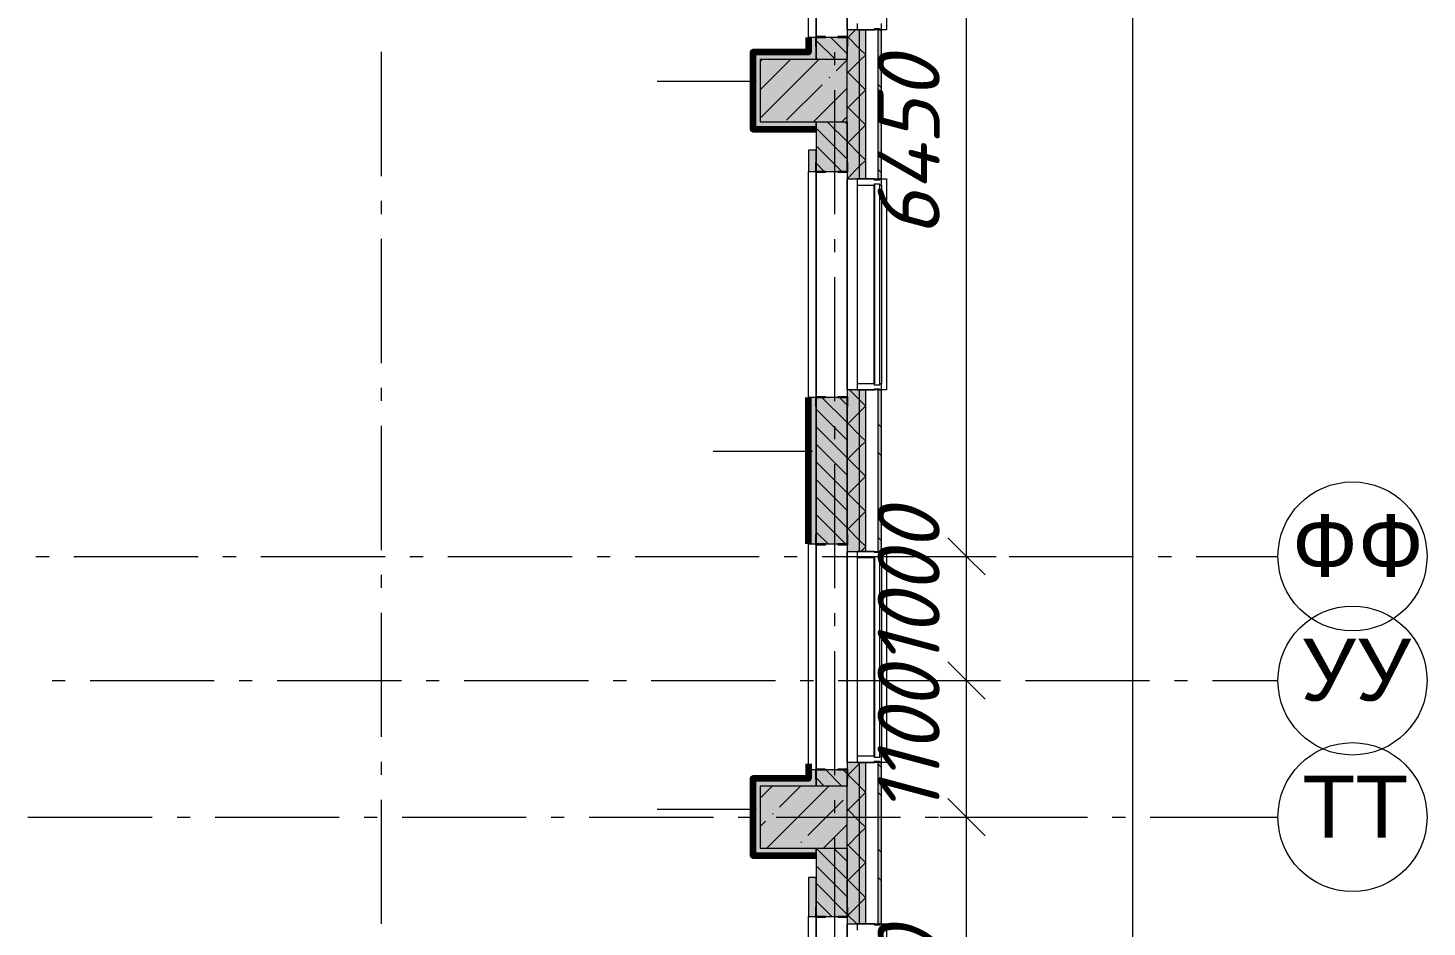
# Model space of a CAD drawing. Header units: millimetres. Extents: x -537608 to 253996, y -217170 to 186033.
# Drawn here: x -271256 to -259993, y 18214 to 25455 of the extents above; entities that cross this region are included whole.
import ezdxf

# ---------------------------------------------------------------- set-up
doc = ezdxf.new("R2010")
doc.units = ezdxf.units.MM
doc.layers.add('16) Лак 1.6м', color=160, linetype='Continuous', lineweight=90)
doc.layers.add('PDF _Геометрия', color=7, linetype='Continuous')
doc.layers.add('PDF _Текст', color=7, linetype='Continuous')
doc.layers.add('PDF _Сплошная заливка', color=7, linetype='Continuous', true_color=0xffffff)
doc.styles.add('PDF ArialMT', font='arial.ttf')
doc.styles.add('PDF ISOCPEUR Italic', font='isocpeui.ttf')

msp = doc.modelspace()

# ---------------------------------------------------------------- hatches: boundary and pattern name
at = {"layer": 'PDF _Сплошная заливка', "transparency": 33554559}
h = msp.add_hatch(color=256, dxfattribs=at)
h.paths.add_polyline_path([(-264384.3486, -7310.6582), (-264384.3486, -6810.6577), (-264411.3488, -6810.6577), (-264411.3488, -7310.6582)], flags=0)
h.paths.add_polyline_path([(-264411.3488, -5960.6578), (-264384.3486, -5960.6578), (-264384.3486, 1589.3432), (-264411.3488, 1589.3432), (-264411.3488, -4017.7553)], flags=0)
h.paths.add_polyline_path([(-264411.3488, 15239.3477), (-264384.3486, 15239.3477), (-264384.3486, 16539.3468), (-264411.3488, 16539.3468), (-264411.3488, 15917.7888)], flags=0)
h.paths.add_polyline_path([(-264411.3488, 18239.3476), (-264384.3486, 18239.3476), (-264384.3486, 19539.3489), (-264411.3488, 19539.3489), (-264411.3488, 18765.7234)], flags=0)
h.paths.add_polyline_path([(-264384.3486, 21239.3475), (-264384.3486, 22539.3466), (-264411.3488, 22539.3466), (-264411.3488, 21239.3475)], flags=0)
h.paths.add_polyline_path([(-264384.3486, 24239.3496), (-264384.3486, 25439.3504), (-264411.3488, 25439.3504), (-264411.3488, 24239.3496)], flags=0)
h.paths.add_polyline_path([(-264384.3486, 27139.349), (-264384.3486, 31549.0045), (-264411.3488, 31549.0045), (-264411.3488, 27139.349)], flags=0)
h = msp.add_hatch(color=256, dxfattribs=at)
h.paths.add_polyline_path([(-264511.3493, -7310.6582), (-264511.3493, -6810.6577), (-264561.3495, -6810.6577), (-264561.3495, -7310.6582)], flags=0)
h.paths.add_polyline_path([(-264561.3495, -5960.6578), (-264511.3493, -5960.6578), (-264511.3493, 1589.3432), (-264561.3495, 1589.3432), (-264561.3495, -5441.7237)], flags=0)
h.paths.add_polyline_path([(-264561.3495, 15239.3477), (-264511.3493, 15239.3477), (-264511.3493, 16539.3468), (-264561.3495, 16539.3468), (-264561.3495, 15917.7888)], flags=0)
h.paths.add_polyline_path([(-264511.3493, 18239.3476), (-264511.3493, 19539.3489), (-264561.3495, 19539.3489), (-264561.3495, 18239.3476)], flags=0)
h.paths.add_polyline_path([(-264561.3495, 21239.3475), (-264511.3493, 21239.3475), (-264511.3493, 22539.3466), (-264561.3495, 22539.3466), (-264561.3495, 21613.658)], flags=0)
h.paths.add_polyline_path([(-264511.3493, 24239.3496), (-264511.3493, 25439.3504), (-264561.3495, 25439.3504), (-264561.3495, 24239.3496)], flags=0)
h.paths.add_polyline_path([(-264561.3495, 27139.349), (-264511.3493, 27139.349), (-264511.3493, 31399.0038), (-264561.3495, 31399.0038), (-264561.3495, 27309.5272)], flags=0)
h = msp.add_hatch(color=256, dxfattribs=at)
h.paths.add_polyline_path([(-264661.3483, 15299.3462), (-264661.3483, 15499.3471), (-264911.3488, 15499.3471), (-264911.3488, 15299.3462)], flags=0)
h.paths.add_polyline_path([(-264911.3488, 15999.3471), (-264661.3483, 15999.3471), (-264661.3483, 16478.9995), (-264911.3488, 16478.9995)], flags=0)
h.paths.add_polyline_path([(-264661.3483, 18298.9995), (-264661.3483, 18849.3485), (-264911.3488, 18849.3485), (-264911.3488, 18298.9995)], flags=0)
h.paths.add_polyline_path([(-264698.793, 19349.3485), (-264661.3483, 19349.3485), (-264661.3483, 19478.9994), (-264911.3488, 19477.7076), (-264911.3488, 19349.3485)], flags=0)
h.paths.add_polyline_path([(-264661.3483, 21299.0016), (-264661.3483, 22478.9993), (-264911.3488, 22478.9993), (-264911.3488, 21299.0016)], flags=0)
h.paths.add_polyline_path([(-264661.3483, 24299.0036), (-264661.3483, 24699.3498), (-264911.3488, 24699.3498), (-264911.3488, 24299.0036), (-264856.7822, 24299.0036)], flags=0)
h.paths.add_polyline_path([(-264856.7822, 25199.3476), (-264661.3483, 25199.3476), (-264661.3483, 25379.0031), (-264911.3488, 25379.0031), (-264911.3488, 25199.3476)], flags=0)
at = {"layer": 'PDF _Сплошная заливка', "true_color": 0xff7d7d, "transparency": 33554559}
for points in [[(-264971.3501, 25199.3476), (-264971.3501, 25259.3505), (-265421.3493, 25259.3505), (-265421.3493, 25199.3476), (-265275.7708, 25199.3476)], [(-264971.3501, 19349.3485), (-264971.3501, 19409.347), (-265421.3493, 19409.347), (-265421.3493, 19349.3485), (-265275.7708, 19349.3485)]]:
    msp.add_hatch(color=11, dxfattribs=at).paths.add_polyline_path(points)
at = {"layer": 'PDF _Сплошная заливка', "transparency": 33554559}
msp.add_hatch(color=256, dxfattribs=at).paths.add_polyline_path([(-265275.7708, 24699.3498), (-264661.3483, 24699.3498), (-264661.3483, 25199.3476), (-265361.3497, 25199.3476), (-265361.3497, 24699.3498)])
at = {"layer": 'PDF _Сплошная заливка', "true_color": 0xff7d7d, "transparency": 33554559}
h = msp.add_hatch(color=11, dxfattribs=at)
h.paths.add_polyline_path([(-264971.3501, 19349.3485), (-264911.3488, 19349.3485), (-264911.3488, 19478.9994), (-264971.3501, 19477.7076), (-264971.3501, 19409.347)], flags=0)
h.paths.add_polyline_path([(-264911.3488, 21299.0016), (-264911.3488, 22478.9993), (-264971.3501, 22478.9993), (-264971.3501, 21299.0016)], flags=0)
h.paths.add_polyline_path([(-264971.3501, 24299.0036), (-264911.3488, 24299.0036), (-264911.3488, 24469.3497), (-264971.3501, 24469.3497), (-264971.3501, 24461.5948)], flags=0)

# ---------------------------------------------------------------- linework, layer by layer
at = {"layer": '16) Лак 1.6м'}
for points in [[(-264971.3501, 25379.0031), (-264971.3501, 25259.3505), (-265421.3493, 25259.3505), (-265421.3493, 24639.3513), (-264911.3488, 24639.3513)], [(-264971.3501, 21299.0016), (-264971.3501, 22478.9993)], [(-264971.3501, 19528.9996), (-264971.3501, 19409.347), (-265421.3493, 19409.347), (-265421.3493, 18789.3478), (-264911.3488, 18789.3478)]]:
    msp.add_lwpolyline(points, dxfattribs=at)
at = {"layer": 'PDF _Геометрия', "lineweight": 9}
for p, q in [((-262362.423, -56440.6714), (-262362.423, 31439.3502)), ((-263700.917, 21199.3477), (-263700.917, 27649.0007)), ((-264971.3501, 25379.0031), (-264971.3501, 27089.0043)), ((-264911.3488, 25385.0012), (-264911.3488, 27089.0043)), ((-264911.3488, 27089.0043), (-264911.3488, 25385.0012)), ((-264661.3483, 25439.3504), (-264661.3483, 27139.349)), ((-264661.3483, 27139.349), (-264661.3483, 25439.3504)), ((-264581.3494, 25489.3506), (-264581.3494, 25439.3504)), ((-264384.3486, 25439.3504), (-264384.3486, 25489.3506)), ((-264911.3488, 25379.0031), (-264971.3501, 25379.0031)), ((-264971.3501, 25379.0031), (-264971.3501, 25259.3505)), ((-264911.3488, 25379.0031), (-264911.3488, 25199.3476)), ((-264911.3488, 25199.3476), (-264911.3488, 25379.0031)), ((-264661.3483, 25379.0031), (-264911.3488, 25379.0031)), ((-264755.8974, 25199.3476), (-264911.3488, 25354.7995)), ((-264661.3483, 25246.2218), (-264794.1291, 25379.0031)), ((-264661.3483, 25372.26), (-264594.2606, 25439.3504)), ((-264561.3495, 25439.3504), (-264661.3483, 25439.3504)), ((-264661.3483, 25439.3504), (-264661.3483, 25199.3476)), ((-264561.3495, 25287.6446), (-264661.3483, 25387.645)), ((-264661.3483, 25199.3476), (-264661.3483, 25379.0031)), ((-264581.3494, 25439.3504), (-264441.3492, 25439.3504)), ((-264561.3495, 24239.3496), (-264561.3495, 25439.3504)), ((-264511.3493, 25439.3504), (-264561.3495, 25439.3504)), ((-264511.3493, 24239.3496), (-264511.3493, 25439.3504)), ((-264411.3488, 25439.3504), (-264511.3493, 25439.3504)), ((-264441.3492, 25439.3504), (-264441.3492, 25449.3487)), ((-264441.3492, 25449.3487), (-264401.3494, 25449.3487)), ((-264411.3488, 24239.3496), (-264411.3488, 25439.3504)), ((-264384.3486, 25439.3504), (-264411.3488, 25439.3504)), ((-264401.3494, 25449.3487), (-264401.3494, 25439.3504)), ((-264401.3494, 25439.3504), (-264384.3486, 25439.3504)), ((-264384.3486, 24239.3496), (-264384.3486, 25439.3504)), ((-264971.3501, 25259.3505), (-265421.3493, 25259.3505)), ((-265421.3493, 25259.3505), (-265421.3493, 25199.3476)), ((-264511.3493, 25237.6444), (-264561.3495, 25287.6446)), ((-264561.3495, 25189.4182), (-264511.3493, 25239.4184)), ((-265421.3493, 25199.3476), (-265421.3493, 24639.3513)), ((-265361.3497, 25183.2436), (-265345.2445, 25199.3476)), ((-265361.3497, 24727.0497), (-264889.0469, 25199.3476)), ((-265361.3497, 24955.1466), (-265117.1465, 25199.3476)), ((-265361.3497, 25199.3476), (-265361.3497, 24699.3498)), ((-264661.3483, 25199.3476), (-265361.3497, 25199.3476)), ((-264897.3191, 25199.3476), (-264911.3488, 25213.3806)), ((-264749.662, 25110.6373), (-264661.3483, 25198.9472)), ((-264661.3483, 24699.3498), (-264661.3483, 25199.3476)), ((-264661.3483, 25089.4178), (-264561.3495, 25189.4182)), ((-265391.349, 25024.0326), (-266191.3492, 25024.0326)), ((-264806.6856, 25053.6098), (-264801.9448, 25058.355)), ((-264561.3495, 25004.8024), (-264661.3483, 25104.7985)), ((-264511.3493, 24954.8021), (-264561.3495, 25004.8024)), ((-265148.8347, 24711.4624), (-264863.7115, 24996.5867)), ((-264932.8504, 24699.3498), (-264661.3483, 24970.8503)), ((-264661.3483, 24806.5755), (-264561.3495, 24906.576)), ((-264561.3495, 24906.576), (-264511.3493, 24956.5762)), ((-264561.3495, 24721.9558), (-264661.3483, 24821.9563)), ((-265361.3497, 24699.3498), (-264661.3483, 24699.3498)), ((-264911.3488, 24639.3513), (-264911.3488, 24699.3498)), ((-264911.3488, 24699.3498), (-264911.3488, 24469.3497)), ((-264661.3483, 24539.114), (-264821.5835, 24699.3498)), ((-264704.7524, 24699.3498), (-264661.3483, 24742.7534)), ((-264661.3483, 24680.5373), (-264680.1624, 24699.3498)), ((-264661.3483, 24299.0036), (-264661.3483, 24699.3498)), ((-264661.3483, 24699.3498), (-264661.3483, 24239.3496)), ((-264511.3493, 24671.9599), (-264561.3495, 24721.9558)), ((-264561.3495, 24623.7337), (-264511.3493, 24673.734)), ((-265421.3493, 24639.3513), (-265361.3497, 24639.3513)), ((-265361.3497, 24639.3513), (-264911.3488, 24639.3513)), ((-264661.3483, 24397.6951), (-264911.3488, 24647.6918)), ((-264661.3483, 24523.7333), (-264561.3495, 24623.7337)), ((-264911.3488, 24469.3497), (-264971.3501, 24469.3497)), ((-264971.3501, 24469.3497), (-264971.3501, 24299.0036)), ((-264704.0785, 24299.0036), (-264911.3488, 24506.2728)), ((-264911.3488, 24299.0036), (-264911.3488, 24469.3497)), ((-264911.3488, 24469.3497), (-264911.3488, 24299.0036)), ((-264561.3495, 24439.1136), (-264661.3483, 24539.114)), ((-264845.5002, 24299.0036), (-264911.3488, 24364.8496)), ((-264661.3483, 24240.8911), (-264561.3495, 24340.8915)), ((-264511.3493, 24389.1134), (-264561.3495, 24439.1136)), ((-264561.3495, 24340.8915), (-264511.3493, 24390.8917)), ((-264971.3501, 24299.0036), (-264911.3488, 24299.0036)), ((-264971.3501, 22478.9993), (-264971.3501, 24299.0036)), ((-264911.3488, 24299.0036), (-264661.3483, 24299.0036)), ((-264911.3488, 22485.3505), (-264911.3488, 24293.35)), ((-264911.3488, 24293.35), (-264911.3488, 22485.3505)), ((-264644.4256, 24239.3496), (-264661.3483, 24256.2718)), ((-264661.3483, 22539.3466), (-264661.3483, 24239.3496)), ((-264661.3483, 24239.3496), (-264661.3483, 22539.3466)), ((-264661.3483, 24239.3496), (-264561.3495, 24239.3496)), ((-264441.3492, 24239.3496), (-264581.3494, 24239.3496)), ((-264581.3494, 24239.3496), (-264581.3494, 24189.3494)), ((-264561.3495, 24239.3496), (-264511.3493, 24239.3496)), ((-264511.3493, 24239.3496), (-264411.3488, 24239.3496)), ((-264441.3492, 24229.3469), (-264441.3492, 24239.3496)), ((-264401.3494, 24229.3469), (-264441.3492, 24229.3469)), ((-264411.3488, 24239.3496), (-264384.3486, 24239.3496)), ((-264401.3494, 24239.3496), (-264401.3494, 24229.3469)), ((-264384.3486, 24239.3496), (-264401.3494, 24239.3496)), ((-264384.3486, 24189.3494), (-264384.3486, 24239.3496)), ((-264581.3494, 24189.3494), (-264441.3492, 24189.3494)), ((-264581.3494, 24189.3494), (-264581.3494, 22589.3468)), ((-264441.3492, 24189.3494), (-264441.3492, 24199.3476)), ((-264441.3492, 24199.3476), (-264401.3494, 24199.3476)), ((-264401.3494, 24199.3476), (-264401.3494, 24189.3494)), ((-264401.3494, 24189.3494), (-264384.3486, 24189.3494)), ((-264401.3494, 24189.3494), (-264401.3494, 22589.3468)), ((-264384.3486, 24189.3494), (-264384.3486, 22589.3468)), ((-264661.3483, 22539.3466), (-264661.3483, 21239.3475)), ((-264561.3495, 22539.3466), (-264661.3483, 22539.3466)), ((-264561.3495, 22459.2137), (-264641.4819, 22539.3466)), ((-264441.3492, 22589.3468), (-264581.3494, 22589.3468)), ((-264581.3494, 22589.3468), (-264581.3494, 22539.3466)), ((-264581.3494, 22539.3466), (-264441.3492, 22539.3466)), ((-264511.3493, 22539.3466), (-264561.3495, 22539.3466)), ((-264561.3495, 21239.3475), (-264561.3495, 22539.3466)), ((-264411.3488, 22539.3466), (-264511.3493, 22539.3466)), ((-264511.3493, 21239.3475), (-264511.3493, 22539.3466)), ((-264441.3492, 22579.3485), (-264441.3492, 22589.3468)), ((-264401.3494, 22579.3485), (-264441.3492, 22579.3485)), ((-264441.3492, 22539.3466), (-264441.3492, 22549.3493)), ((-264441.3492, 22549.3493), (-264401.3494, 22549.3493)), ((-264384.3486, 22539.3466), (-264411.3488, 22539.3466)), ((-264411.3488, 21239.3475), (-264411.3488, 22539.3466)), ((-264384.3486, 22589.3468), (-264401.3494, 22589.3468)), ((-264401.3494, 22589.3468), (-264401.3494, 22579.3485)), ((-264401.3494, 22549.3493), (-264401.3494, 22539.3466)), ((-264401.3494, 22539.3466), (-264384.3486, 22539.3466)), ((-264384.3486, 22539.3466), (-264384.3486, 22589.3468)), ((-264384.3486, 21239.3475), (-264384.3486, 22539.3466)), ((-264911.3488, 22478.9993), (-264971.3501, 22478.9993)), ((-264971.3501, 22478.9993), (-264971.3501, 21299.0016)), ((-264661.3483, 22478.9993), (-264911.3488, 22478.9993)), ((-264911.3488, 22478.9993), (-264911.3488, 21299.0016)), ((-264911.3488, 21299.0016), (-264911.3488, 22478.9993)), ((-264661.3483, 22276.3718), (-264863.9774, 22478.9993)), ((-264661.3483, 22417.7951), (-264722.5557, 22478.9993)), ((-264661.3483, 21299.0016), (-264661.3483, 22478.9993)), ((-264511.3493, 22409.2135), (-264561.3495, 22459.2137)), ((-264661.3483, 22134.9507), (-264911.3488, 22384.9518)), ((-264661.3483, 22260.9911), (-264561.3495, 22360.9916)), ((-264561.3495, 22360.9916), (-264511.3493, 22410.9918)), ((-264661.3483, 21993.5296), (-264911.3488, 22243.5307)), ((-264561.3495, 22176.3736), (-264661.3483, 22276.3718)), ((-264661.3483, 21852.1084), (-264911.3488, 22102.1096)), ((-264661.3483, 21978.1489), (-264561.3495, 22078.1472)), ((-264511.3493, 22126.3734), (-264561.3495, 22176.3736)), ((-264561.3495, 22078.1472), (-264511.3493, 22128.1474)), ((-264941.3492, 22045.1488), (-265741.3499, 22045.1488)), ((-264561.3495, 21893.5292), (-264661.3483, 21993.5296)), ((-264661.3483, 21710.6873), (-264911.3488, 21960.6863)), ((-264511.3493, 21843.529), (-264561.3495, 21893.5292)), ((-264661.3483, 21569.2662), (-264911.3488, 21819.2652)), ((-264661.3483, 21695.3045), (-264561.3495, 21795.305)), ((-264561.3495, 21795.305), (-264511.3493, 21845.3052)), ((-264661.3483, 21427.8451), (-264911.3488, 21677.8441)), ((-264561.3495, 21610.6869), (-264661.3483, 21710.6873)), ((-264673.9269, 21299.0016), (-264911.3488, 21536.423)), ((-264661.3483, 21412.4623), (-264561.3495, 21512.4627)), ((-264511.3493, 21560.6868), (-264561.3495, 21610.6869)), ((-264561.3495, 21512.4627), (-264511.3493, 21562.4629)), ((-264561.3495, 21327.8447), (-264661.3483, 21427.8451)), ((-264971.3501, 21299.0016), (-264911.3488, 21299.0016)), ((-264971.3501, 19478.9994), (-264971.3501, 21299.0016)), ((-264815.3486, 21299.0016), (-264911.3488, 21395.0018)), ((-264911.3488, 21299.0016), (-264661.3483, 21299.0016)), ((-264911.3488, 19485.3485), (-264911.3488, 21293.3479)), ((-264911.3488, 21293.3479), (-264911.3488, 19485.3485)), ((-264511.3493, 21277.8445), (-264561.3495, 21327.8447)), ((-264661.3483, 21239.3475), (-264561.3495, 21239.3475)), ((-264661.3483, 19539.3489), (-264661.3483, 21239.3475)), ((-264661.3483, 21239.3475), (-264661.3483, 19539.3489)), ((-264441.3492, 21239.3475), (-264581.3494, 21239.3475)), ((-264581.3494, 21239.3475), (-264581.3494, 21189.3473)), ((-264581.3494, 21189.3473), (-264441.3492, 21189.3473)), ((-264581.3494, 21189.3473), (-264581.3494, 19589.3469)), ((-264561.3495, 21239.3475), (-264511.3493, 21239.3475)), ((-264551.6203, 21239.3475), (-264511.3493, 21279.6185)), ((-264511.3493, 21239.3475), (-264411.3488, 21239.3475)), ((-264441.3492, 21229.3492), (-264441.3492, 21239.3475)), ((-264401.3494, 21229.3492), (-264441.3492, 21229.3492)), ((-264441.3492, 21189.3473), (-264441.3492, 21199.3477)), ((-264441.3492, 21199.3477), (-264401.3494, 21199.3477)), ((-264411.3488, 21239.3475), (-264384.3486, 21239.3475)), ((-264401.3494, 21239.3475), (-264401.3494, 21229.3492)), ((-264384.3486, 21239.3475), (-264401.3494, 21239.3475)), ((-264401.3494, 21199.3477), (-264401.3494, 21189.3473)), ((-264401.3494, 21189.3473), (-264384.3486, 21189.3473)), ((-264401.3494, 21189.3473), (-264401.3494, 19589.3469)), ((-264384.3486, 21189.3473), (-264384.3486, 21239.3475)), ((-264384.3486, 21189.3473), (-264384.3486, 19589.3469)), ((-263913.0502, 21199.3477), (-263700.917, 21199.3477)), ((-263700.917, 20199.3478), (-263700.917, 21199.3477)), ((-263700.917, 21199.3477), (-263460.9174, 21199.3477)), ((-263913.0502, 20199.3478), (-263700.917, 20199.3478)), ((-263700.917, 19099.3474), (-263700.917, 20199.3478)), ((-263700.917, 20199.3478), (-263460.9174, 20199.3478)), ((-264561.3495, 19539.3489), (-264661.3483, 19539.3489)), ((-264661.3483, 19539.3489), (-264661.3483, 19349.3485)), ((-264661.3483, 19432.5623), (-264561.3495, 19532.5627)), ((-264441.3492, 19589.3469), (-264581.3494, 19589.3469)), ((-264581.3494, 19589.3469), (-264581.3494, 19539.3489)), ((-264581.3494, 19539.3489), (-264441.3492, 19539.3489)), ((-264561.3495, 19532.5627), (-264554.5645, 19539.3489)), ((-264561.3495, 18239.3476), (-264561.3495, 19539.3489)), ((-264511.3493, 19539.3489), (-264561.3495, 19539.3489)), ((-264511.3493, 18239.3476), (-264511.3493, 19539.3489)), ((-264411.3488, 19539.3489), (-264511.3493, 19539.3489)), ((-264441.3492, 19579.3486), (-264441.3492, 19589.3469)), ((-264401.3494, 19579.3486), (-264441.3492, 19579.3486)), ((-264441.3492, 19539.3489), (-264441.3492, 19549.3472)), ((-264441.3492, 19549.3472), (-264401.3494, 19549.3472)), ((-264411.3488, 18239.3476), (-264411.3488, 19539.3489)), ((-264384.3486, 19539.3489), (-264411.3488, 19539.3489)), ((-264384.3486, 19589.3469), (-264401.3494, 19589.3469)), ((-264401.3494, 19589.3469), (-264401.3494, 19579.3486)), ((-264401.3494, 19549.3472), (-264401.3494, 19539.3489)), ((-264401.3494, 19539.3489), (-264384.3486, 19539.3489)), ((-264384.3486, 19539.3489), (-264384.3486, 19589.3469)), ((-264384.3486, 18239.3476), (-264384.3486, 19539.3489)), ((-264971.3501, 19409.347), (-265421.3493, 19409.347)), ((-265421.3493, 19409.347), (-265421.3493, 19349.3485)), ((-264911.3488, 19478.9994), (-264971.3501, 19478.9994)), ((-264971.3501, 19478.9994), (-264971.3501, 19409.347)), ((-264911.3488, 19478.9994), (-264911.3488, 19349.3485)), ((-264911.3488, 19349.3485), (-264911.3488, 19478.9994)), ((-264661.3483, 19478.9994), (-264911.3488, 19478.9994)), ((-264845.5943, 19349.3485), (-264911.3488, 19415.1018)), ((-264704.1732, 19349.3485), (-264833.8263, 19478.9994)), ((-264661.3483, 19447.9452), (-264692.4046, 19478.9994)), ((-264661.3483, 19349.3485), (-264661.3483, 19478.9994)), ((-264561.3495, 19347.9447), (-264661.3483, 19447.9452)), ((-265421.3493, 19349.3485), (-265421.3493, 18789.3478)), ((-265361.3497, 19252.683), (-265264.6842, 19349.3485)), ((-265361.3497, 19349.3485), (-265361.3497, 18849.3485)), ((-264661.3483, 19349.3485), (-265361.3497, 19349.3485)), ((-265308.4866, 18849.3485), (-264808.486, 19349.3485)), ((-265205.859, 19180.0746), (-265036.5851, 19349.3485)), ((-264661.3483, 18849.3485), (-264661.3483, 19349.3485)), ((-264511.3493, 19297.9445), (-264561.3495, 19347.9447)), ((-264561.3495, 19249.7205), (-264511.3493, 19299.7207)), ((-265391.349, 19161.8262), (-266191.3492, 19161.8262)), ((-264977.7599, 18951.9755), (-264692.6377, 19237.0977)), ((-264661.3483, 19149.7201), (-264561.3495, 19249.7205)), ((-264561.3495, 19065.1025), (-264661.3483, 19165.103)), ((-265361.3497, 19024.5839), (-265319.9085, 19066.024)), ((-265262.8832, 19123.0493), (-265258.1424, 19127.7901)), ((-264852.2901, 18849.3485), (-264661.3483, 19040.2875)), ((-264511.3493, 19015.1023), (-264561.3495, 19065.1025)), ((-263913.0502, 19099.3474), (-263700.917, 19099.3474)), ((-263700.917, 15749.346), (-263700.917, 19099.3474)), ((-263700.917, 19099.3474), (-263460.9174, 19099.3474)), ((-264661.3483, 18866.8778), (-264561.3495, 18966.8783)), ((-264561.3495, 18966.8783), (-264511.3493, 19016.8763)), ((-265361.3497, 18849.3485), (-264661.3483, 18849.3485)), ((-265034.7852, 18894.9502), (-265030.0439, 18899.6932)), ((-264911.3488, 18789.3478), (-264911.3488, 18849.3485)), ((-264911.3488, 18849.3485), (-264911.3488, 18613.3481)), ((-264661.3483, 18599.4163), (-264911.2794, 18849.3485)), ((-264661.3483, 18740.8375), (-264769.8594, 18849.3485)), ((-264561.3495, 18782.2603), (-264661.3483, 18882.2586)), ((-264661.3483, 18298.9995), (-264661.3483, 18849.3485)), ((-264661.3483, 18849.3485), (-264661.3483, 18239.3476)), ((-265421.3493, 18789.3478), (-265361.3497, 18789.3478)), ((-265361.3497, 18789.3478), (-264911.3488, 18789.3478)), ((-264661.3483, 18457.9952), (-264911.3488, 18707.9962)), ((-264511.3493, 18732.2601), (-264561.3495, 18782.2603)), ((-264561.3495, 18684.0339), (-264511.3493, 18734.0341)), ((-264911.3488, 18613.3481), (-264971.3501, 18613.3481)), ((-264971.3501, 18613.3481), (-264971.3501, 18298.9995)), ((-264911.3488, 18298.9995), (-264911.3488, 18613.3481)), ((-264911.3488, 18613.3481), (-264911.3488, 18298.9995)), ((-264661.3483, 18584.0334), (-264561.3495, 18684.0339)), ((-264561.3495, 18499.4159), (-264661.3483, 18599.4163)), ((-264661.3483, 18316.5741), (-264911.3488, 18566.573)), ((-264511.3493, 18449.4157), (-264561.3495, 18499.4159)), ((-264785.1964, 18298.9995), (-264911.3488, 18425.1519)), ((-264661.3483, 18301.1912), (-264561.3495, 18401.1916)), ((-264561.3495, 18401.1916), (-264511.3493, 18451.1919)), ((-264971.3501, 18298.9995), (-264911.3488, 18298.9995)), ((-264971.3501, 16478.9995), (-264971.3501, 18298.9995)), ((-264911.3488, 18298.9995), (-264661.3483, 18298.9995)), ((-264911.3488, 16485.3464), (-264911.3488, 18293.348)), ((-264911.3488, 18293.348), (-264911.3488, 16485.3464)), ((-264584.1229, 18239.3476), (-264661.3483, 18316.5741)), ((-264661.3483, 16539.3468), (-264661.3483, 18239.3476)), ((-264661.3483, 18239.3476), (-264661.3483, 16539.3468)), ((-264661.3483, 18239.3476), (-264561.3495, 18239.3476)), ((-264441.3492, 18239.3476), (-264581.3494, 18239.3476)), ((-264581.3494, 18239.3476), (-264581.3494, 18189.3474)), ((-264561.3495, 18239.3476), (-264511.3493, 18239.3476)), ((-264511.3493, 18239.3476), (-264411.3488, 18239.3476)), ((-264441.3492, 18229.3471), (-264441.3492, 18239.3476)), ((-264401.3494, 18229.3471), (-264441.3492, 18229.3471)), ((-264411.3488, 18239.3476), (-264384.3486, 18239.3476)), ((-264401.3494, 18239.3476), (-264401.3494, 18229.3471)), ((-264384.3486, 18239.3476), (-264401.3494, 18239.3476)), ((-264384.3486, 18189.3474), (-264384.3486, 18239.3476))]:
    msp.add_line(p, q, dxfattribs=at)
at = {"layer": 'PDF _Геометрия', "color": 253, "lineweight": 9, "true_color": 0xaaaaaa}
for p, q in [((-264343.3489, 27139.349), (-264343.3489, 25439.3504)), ((-264343.3489, 25439.3504), (-264384.3486, 25439.3504)), ((-268411.3498, 24262.2226), (-268411.3498, 25262.2225)), ((-264761.3498, 25153.9246), (-264761.3498, 25259.7595)), ((-264761.3498, 23953.9238), (-264761.3498, 24953.9237)), ((-264384.3486, 24239.3496), (-264343.3489, 24239.3496)), ((-264343.3489, 24239.3496), (-264343.3489, 22539.3466)), ((-264443.3493, 22589.3468), (-264443.3493, 24189.3494)), ((-264441.3492, 24189.3494), (-264441.3492, 22589.3468)), ((-268411.3498, 23956.3911), (-268411.3498, 24062.2217)), ((-268411.3498, 22756.3902), (-268411.3498, 23756.3902)), ((-264761.3498, 23648.0923), (-264761.3498, 23753.9273)), ((-264761.3498, 22448.0915), (-264761.3498, 23448.0915)), ((-268411.3498, 22450.5545), (-268411.3498, 22556.3894)), ((-264343.3489, 22539.3466), (-264384.3486, 22539.3466)), ((-268411.3498, 21250.5558), (-268411.3498, 22250.5558)), ((-264761.3498, 22142.2578), (-264761.3498, 22248.0928)), ((-264761.3498, 20942.2591), (-264761.3498, 21942.2591)), ((-271192.2866, 21199.3477), (-271086.4538, 21199.3477)), ((-270886.453, 21199.3477), (-269886.453, 21199.3477)), ((-269686.4521, 21199.3477), (-269580.6194, 21199.3477)), ((-269380.6185, 21199.3477), (-268380.6185, 21199.3477)), ((-268180.6177, 21199.3477), (-268074.7849, 21199.3477)), ((-267874.7862, 21199.3477), (-266874.7841, 21199.3477)), ((-266674.7853, 21199.3477), (-266568.9526, 21199.3477)), ((-266368.9517, 21199.3477), (-265368.9507, 21199.3477)), ((-265168.9504, 21199.3477), (-265063.1181, 21199.3477)), ((-264863.1173, 21199.3477), (-263863.1173, 21199.3477)), ((-264443.3493, 19589.3469), (-264443.3493, 21189.3473)), ((-264441.3492, 21189.3473), (-264441.3492, 19589.3469)), ((-264384.3486, 21239.3475), (-264343.3489, 21239.3475)), ((-264343.3489, 21239.3475), (-264343.3489, 19539.3489)), ((-263663.1176, 21199.3477), (-263557.2837, 21199.3477)), ((-263357.2839, 21199.3477), (-262357.2834, 21199.3477)), ((-262157.2842, 21199.3477), (-262051.4503, 21199.3477)), ((-261851.4508, 21199.3477), (-261193.386, 21199.3477)), ((-268411.3498, 20944.7221), (-268411.3498, 21050.5549)), ((-268411.3498, 19744.7213), (-268411.3498, 20744.7213)), ((-264761.3498, 20636.4256), (-264761.3498, 20742.2583)), ((-264761.3498, 19436.4247), (-264761.3498, 20436.4247)), ((-271061.9532, 20199.3478), (-270956.1204, 20199.3478)), ((-270756.1195, 20199.3478), (-269756.1196, 20199.3478)), ((-269556.1187, 20199.3478), (-269450.2859, 20199.3478)), ((-269250.2873, 20199.3478), (-268250.2851, 20199.3478)), ((-268050.2864, 20199.3478), (-267944.4536, 20199.3478)), ((-267744.4527, 20199.3478), (-266744.4528, 20199.3478)), ((-266544.452, 20199.3478), (-266438.6192, 20199.3478)), ((-266238.6183, 20199.3478), (-265238.6184, 20199.3478)), ((-265038.6186, 20199.3478), (-264932.7847, 20199.3478)), ((-264732.7849, 20199.3478), (-263732.785, 20199.3478)), ((-263532.7841, 20199.3478), (-263426.9513, 20199.3478)), ((-263226.9516, 20199.3478), (-262226.9505, 20199.3478)), ((-262026.9513, 20199.3478), (-261921.1179, 20199.3478)), ((-261721.1168, 20199.3478), (-261193.386, 20199.3478)), ((-268411.3498, 19438.8877), (-268411.3498, 19544.7205)), ((-264343.3489, 19539.3489), (-264384.3486, 19539.3489)), ((-268411.3498, 18238.8869), (-268411.3498, 19238.8868)), ((-264761.3498, 19130.5911), (-264761.3498, 19236.4238)), ((-271255.9128, 19099.3474), (-270255.9129, 19099.3474)), ((-270055.912, 19099.3474), (-269950.0792, 19099.3474)), ((-269750.0784, 19099.3474), (-268750.0784, 19099.3474)), ((-268550.0776, 19099.3474), (-268444.2448, 19099.3474)), ((-268244.2461, 19099.3474), (-267244.2439, 19099.3474)), ((-267044.2453, 19099.3474), (-266938.4103, 19099.3474)), ((-266738.4116, 19099.3474), (-265738.4106, 19099.3474)), ((-265538.4102, 19099.3474), (-265432.5775, 19099.3474)), ((-265232.5771, 19099.3474), (-264232.5772, 19099.3474)), ((-264032.5774, 19099.3474), (-263926.7435, 19099.3474)), ((-263726.7438, 19099.3474), (-262726.7433, 19099.3474)), ((-262526.743, 19099.3474), (-262420.9102, 19099.3474)), ((-262220.9099, 19099.3474), (-261193.386, 19099.3474)), ((-264761.3498, 17930.5902), (-264761.3498, 18930.5902)), ((-264384.3486, 18239.3476), (-264343.3489, 18239.3476)), ((-264343.3489, 18239.3476), (-264343.3489, 16539.3468))]:
    msp.add_line(p, q, dxfattribs=at)
at = {"layer": 'PDF _Геометрия', "color": 253, "lineweight": 20, "true_color": 0xaaaaaa}
for p, q in [((-264836.3501, 25385.0012), (-264917.3491, 25385.0012)), ((-264917.3491, 25385.0012), (-264917.3491, 25304.0028)), ((-264911.3488, 25379.0031), (-264836.3501, 25379.0031)), ((-264911.3488, 25304.0028), (-264911.3488, 25379.0031)), ((-264836.3501, 25379.0031), (-264836.3501, 25385.0012)), ((-264736.3497, 25385.0012), (-264736.3497, 25379.0031)), ((-264655.3496, 25385.0012), (-264736.3497, 25385.0012)), ((-264736.3497, 25379.0031), (-264661.3483, 25379.0031)), ((-264661.3483, 25379.0031), (-264661.3483, 25304.0028)), ((-264655.3496, 25304.0028), (-264655.3496, 25385.0012)), ((-264917.3491, 25304.0028), (-264911.3488, 25304.0028)), ((-264661.3483, 25304.0028), (-264655.3496, 25304.0028)), ((-264911.3488, 24374.3484), (-264917.3491, 24374.3484)), ((-264917.3491, 24374.3484), (-264917.3491, 24293.35)), ((-264911.3488, 24299.3481), (-264911.3488, 24374.3484)), ((-264655.3496, 24374.3484), (-264661.3483, 24374.3484)), ((-264661.3483, 24374.3484), (-264661.3483, 24299.3481)), ((-264655.3496, 24293.35), (-264655.3496, 24374.3484)), ((-264917.3491, 24293.35), (-264836.3501, 24293.35)), ((-264836.3501, 24299.3481), (-264911.3488, 24299.3481)), ((-264836.3501, 24293.35), (-264836.3501, 24299.3481)), ((-264736.3497, 24299.3481), (-264736.3497, 24293.35)), ((-264661.3483, 24299.3481), (-264736.3497, 24299.3481)), ((-264736.3497, 24293.35), (-264655.3496, 24293.35)), ((-264836.3501, 22485.3505), (-264917.3491, 22485.3505)), ((-264917.3491, 22485.3505), (-264917.3491, 22404.3478)), ((-264911.3488, 22479.3481), (-264836.3501, 22479.3481)), ((-264911.3488, 22404.3478), (-264911.3488, 22479.3481)), ((-264836.3501, 22479.3481), (-264836.3501, 22485.3505)), ((-264736.3497, 22485.3505), (-264736.3497, 22479.3481)), ((-264655.3496, 22485.3505), (-264736.3497, 22485.3505)), ((-264736.3497, 22479.3481), (-264661.3483, 22479.3481)), ((-264661.3483, 22479.3481), (-264661.3483, 22404.3478)), ((-264655.3496, 22404.3478), (-264655.3496, 22485.3505)), ((-264917.3491, 22404.3478), (-264911.3488, 22404.3478)), ((-264661.3483, 22404.3478), (-264655.3496, 22404.3478)), ((-264911.3488, 21374.3485), (-264917.3491, 21374.3485)), ((-264917.3491, 21374.3485), (-264917.3491, 21293.3479)), ((-264917.3491, 21293.3479), (-264836.3501, 21293.3479)), ((-264911.3488, 21299.3482), (-264911.3488, 21374.3485)), ((-264836.3501, 21299.3482), (-264911.3488, 21299.3482)), ((-264836.3501, 21293.3479), (-264836.3501, 21299.3482)), ((-264736.3497, 21299.3482), (-264736.3497, 21293.3479)), ((-264661.3483, 21299.3482), (-264736.3497, 21299.3482)), ((-264736.3497, 21293.3479), (-264655.3496, 21293.3479)), ((-264655.3496, 21374.3485), (-264661.3483, 21374.3485)), ((-264661.3483, 21374.3485), (-264661.3483, 21299.3482)), ((-264655.3496, 21293.3479), (-264655.3496, 21374.3485)), ((-264836.3501, 19485.3485), (-264917.3491, 19485.3485)), ((-264917.3491, 19485.3485), (-264917.3491, 19404.3479)), ((-264836.3501, 19479.3482), (-264836.3501, 19485.3485)), ((-264736.3497, 19485.3485), (-264736.3497, 19479.3482)), ((-264655.3496, 19485.3485), (-264736.3497, 19485.3485)), ((-264655.3496, 19404.3479), (-264655.3496, 19485.3485)), ((-264917.3491, 19404.3479), (-264911.3488, 19404.3479)), ((-264911.3488, 19479.3482), (-264836.3501, 19479.3482)), ((-264911.3488, 19404.3479), (-264911.3488, 19479.3482)), ((-264736.3497, 19479.3482), (-264661.3483, 19479.3482)), ((-264661.3483, 19479.3482), (-264661.3483, 19404.3479)), ((-264661.3483, 19404.3479), (-264655.3496, 19404.3479)), ((-264911.3488, 18374.3486), (-264917.3491, 18374.3486)), ((-264917.3491, 18374.3486), (-264917.3491, 18293.348)), ((-264911.3488, 18299.3483), (-264911.3488, 18374.3486)), ((-264655.3496, 18374.3486), (-264661.3483, 18374.3486)), ((-264661.3483, 18374.3486), (-264661.3483, 18299.3483)), ((-264655.3496, 18293.348), (-264655.3496, 18374.3486)), ((-264917.3491, 18293.348), (-264836.3501, 18293.348)), ((-264836.3501, 18299.3483), (-264911.3488, 18299.3483)), ((-264836.3501, 18293.348), (-264836.3501, 18299.3483)), ((-264736.3497, 18299.3483), (-264736.3497, 18293.348)), ((-264661.3483, 18299.3483), (-264736.3497, 18299.3483)), ((-264736.3497, 18293.348), (-264655.3496, 18293.348))]:
    msp.add_line(p, q, dxfattribs=at)
at = {"layer": 'PDF _Геометрия', "color": 8, "lineweight": 9, "true_color": 0x787878}
for p, q in [((-264384.3486, 25429.619), (-264394.0789, 25439.3504)), ((-264384.3486, 24973.4209), (-264411.3488, 25000.4233)), ((-264384.3486, 24745.324), (-264411.3488, 24772.3221)), ((-264384.3486, 24289.1258), (-264411.3488, 24316.1282)), ((-264384.3486, 22236.2386), (-264411.3488, 22263.2388)), ((-264384.3486, 22008.1417), (-264411.3488, 22035.1419)), ((-264384.3486, 21551.9436), (-264411.3488, 21578.9438)), ((-264384.3486, 21323.8445), (-264411.3488, 21350.8447)), ((-264384.3486, 19499.0563), (-264411.3488, 19526.0565)), ((-264384.3486, 19270.9572), (-264411.3488, 19297.9574)), ((-264384.3486, 18814.7613), (-264411.3488, 18841.7615)), ((-264384.3486, 18586.6622), (-264411.3488, 18613.6624))]:
    msp.add_line(p, q, dxfattribs=at)
at = {"layer": 'PDF _Геометрия', "lineweight": 20}
for p, q in [((-263850.9176, 21349.3484), (-263700.917, 21199.3477)), ((-263700.917, 21199.3477), (-263550.9174, 21049.3493)), ((-263850.9176, 20349.3484), (-263700.917, 20199.3478)), ((-263700.917, 20199.3478), (-263550.9174, 20049.3472)), ((-263850.9176, 19249.348), (-263700.917, 19099.3474)), ((-263700.917, 19099.3474), (-263550.9174, 18949.3468))]:
    msp.add_line(p, q, dxfattribs=at)
for centre, radius in [((-260593.3862, 21199.3481), 600.0008), ((-260593.3859, 20199.3479), 600.0006), ((-260593.3859, 19099.3476), 600.0006)]:
    msp.add_circle(centre, radius, dxfattribs=at)
at = {"layer": 'PDF _Сплошная заливка', "color": 11, "lineweight": 35, "true_color": 0xff7d7d, "transparency": 33554559}
for points in [[(-264911.3488, 25199.3476), (-264911.3488, 25379.0031), (-264971.3501, 25199.3476), (-264971.3501, 25379.0031)], [(-265361.3497, 24639.3513), (-265361.3497, 25199.3476), (-265421.3493, 24639.3513), (-265421.3493, 25199.3476)], [(-265361.3497, 24639.3513), (-264911.3488, 24639.3513), (-265361.3497, 24699.3498), (-264911.3488, 24699.3498)], [(-265361.3497, 18789.3478), (-265361.3497, 19349.3485), (-265421.3493, 18789.3478), (-265421.3493, 19349.3485)], [(-265361.3497, 18789.3478), (-264911.3488, 18789.3478), (-265361.3497, 18849.3485), (-264911.3488, 18849.3485)], [(-264911.3488, 18298.9995), (-264911.3488, 18613.3481), (-264971.3501, 18298.9995), (-264971.3501, 18613.3481)]]:
    msp.add_solid(points, dxfattribs=at)
at = {"layer": 'PDF _Сплошная заливка', "lineweight": 35, "transparency": 33554559}
for points in [[(-264561.3495, 24239.3496), (-264561.3495, 25439.3504), (-264661.3483, 24239.3496), (-264661.3483, 25439.3504)], [(-264561.3495, 21239.3475), (-264561.3495, 22539.3466), (-264661.3483, 21239.3475), (-264661.3483, 22539.3466)], [(-264561.3495, 18239.3476), (-264561.3495, 19539.3489), (-264661.3483, 18239.3476), (-264661.3483, 19539.3489)], [(-265361.3497, 18849.3485), (-264661.3483, 18849.3485), (-265361.3497, 19349.3485), (-264661.3483, 19349.3485)]]:
    msp.add_solid(points, dxfattribs=at)

# ---------------------------------------------------------------- texts
at = {"layer": 'PDF _Текст', "char_height": 500, "attachment_point": 4, "rotation": 90, "style": 'PDF ISOCPEUR Italic'}
for s, insert in [('6450', (-264166.4309, 23772.9421)), ('11001000', (-264166.4309, 19113.0402)), ('3350', (-264166.4309, 16792.2737))]:
    msp.add_mtext(s, dxfattribs=dict(at, insert=insert))
at = {"layer": 'PDF _Текст', "char_height": 500, "attachment_point": 4, "style": 'PDF ArialMT'}
for s, insert in [('ФФ', (-261080.9458, 21284.1387)), ('УУ', (-261009.8455, 20284.1387)), ('ТТ', (-260997.2454, 19184.1383))]:
    msp.add_mtext(s, dxfattribs=dict(at, insert=insert))

doc.saveas('drawing.dxf')
